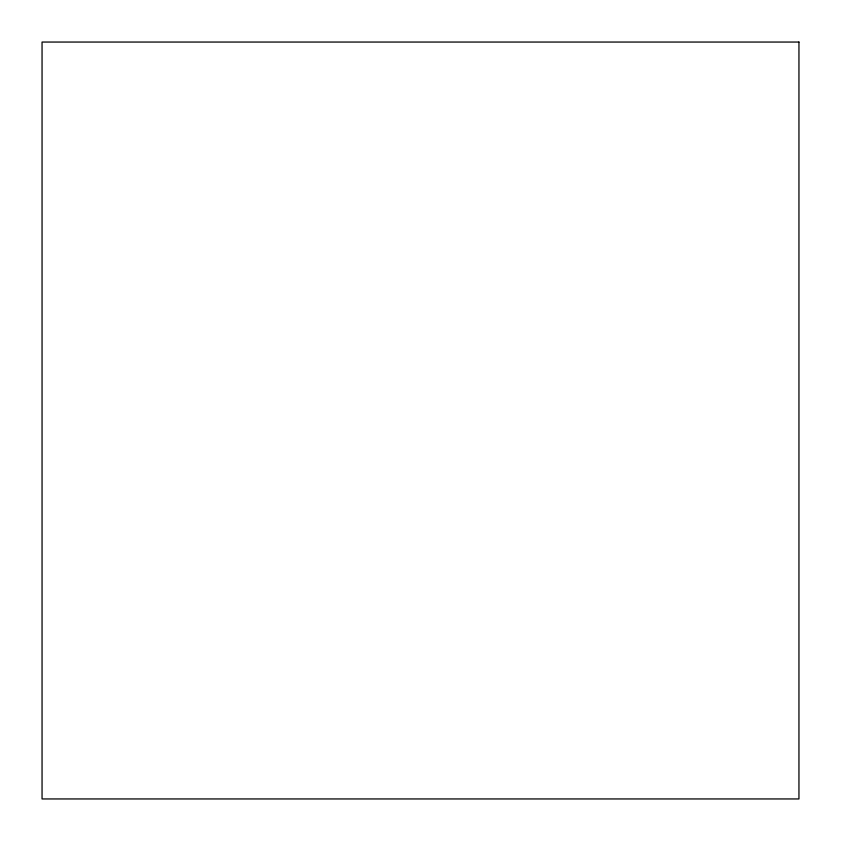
<?xml version="1.0" encoding="UTF-8"?>
<svg xmlns="http://www.w3.org/2000/svg" width="841" height="841" viewBox="0 0 841 841"><rect width="100%" height="100%" fill="white"/><g stroke="black" fill="none" stroke-linecap="round" stroke-linejoin="round"><path stroke-width="1.26" d="M798.95 42.05L42.05 42.05L42.05 798.95L798.95 798.95L798.95 42.05"/></g></svg>
